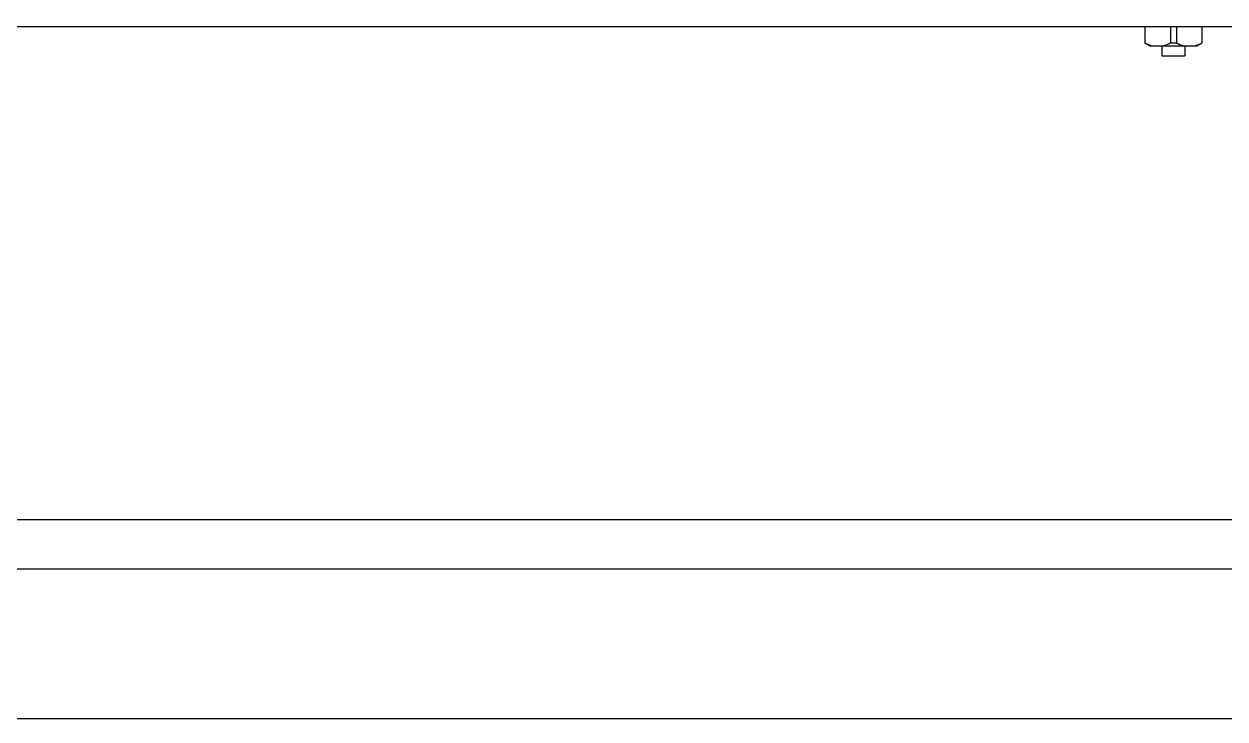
# Model space of a CAD drawing. Header units: millimetres. Extents: x 16200 to 32328, y 19251 to 29476.
# Drawn here: x 16592.23 to 16608.64, y 19594.49 to 19603.98 of the extents above; entities that cross this region are included whole.
import ezdxf

# ---------------------------------------------------------------- set-up
doc = ezdxf.new("R2010")
doc.units = ezdxf.units.MM
doc.header["$LTSCALE"] = 5
doc.layers.add('UNIT', color=6, linetype='Continuous')
doc.styles.add('SUBMITTAL', font='romans.shx', dxfattribs={"width": 0.75})
doc.dimstyles.new('SUBMITTAL', dxfattribs={"dimtxt": 0.09375, "dimasz": 0.09375, "dimexe": 0.03125, "dimexo": 0.0625, "dimgap": 0.0625, "dimtad": 0, "dimdec": 4, "dimzin": 4, "dimdsep": 46, "dimlunit": 4, "dimtxsty": 'SUBMITTAL', "dimcen": 0.09375, "dimclre": 6, "dimadec": 0, "dimazin": 0, "dimtfac": 1, "dimtdec": 0, "dimtofl": 0, "dimtmove": 0, "dimatfit": 3, "dimfxl": 0, "dimfrac": 2, "dimtolj": 1, "dimtzin": 4, "dimarcsym": 0})

msp = doc.modelspace()

# ---------------------------------------------------------------- linework, layer by layer
at = {"layer": 'UNIT'}
for p, q in [((16613.1794, 19603.9436), (16579.4393, 19603.9436)), ((16607.5423, 19603.9436), (16607.5423, 19603.7214)), ((16607.8903, 19603.9436), (16607.8903, 19603.7214)), ((16607.9738, 19603.9436), (16607.9738, 19603.7214)), ((16608.3218, 19603.9436), (16608.3218, 19603.7214)), ((16607.6053, 19603.6837), (16607.5423, 19603.7201)), ((16607.6053, 19603.6837), (16608.2589, 19603.6837)), ((16607.7746, 19603.6837), (16607.7746, 19603.5499)), ((16608.0896, 19603.6837), (16608.0896, 19603.5499)), ((16608.2589, 19603.6837), (16608.3218, 19603.7201)), ((16607.7746, 19603.5499), (16608.0896, 19603.5499)), ((16614.2621, 19597.2113), (16578.3566, 19597.2113)), ((16525.4344, 19596.542), (16619.9344, 19596.542)), ((16619.9344, 19594.4924), (16525.4344, 19594.4924))]:
    msp.add_line(p, q, dxfattribs=at)
msp.add_open_spline([(16607.5423, 19603.7214), (16607.5423, 19603.7211), (16607.5423, 19603.7206), (16607.5423, 19603.7202), (16607.5423, 19603.7201), (16607.5423, 19603.7201)], degree=3, knots=[0, 0, 0, 0, 0.16666667, 0.33333333, 0.5, 0.5, 0.5, 0.5], dxfattribs=at)
for points in [[(16607.6336, 19603.6837), (16607.6304, 19603.6847), (16607.6239, 19603.6867), (16607.6142, 19603.6899), (16607.6044, 19603.6935), (16607.5945, 19603.6973), (16607.5845, 19603.7015), (16607.5743, 19603.7059), (16607.5639, 19603.7107), (16607.5533, 19603.7158), (16607.546, 19603.7195), (16607.5423, 19603.7214)], [(16607.8903, 19603.7214), (16607.8866, 19603.7195), (16607.8792, 19603.7158), (16607.8685, 19603.7106), (16607.858, 19603.7058), (16607.8478, 19603.7013), (16607.8378, 19603.6972), (16607.828, 19603.6934), (16607.8183, 19603.6899), (16607.8086, 19603.6866), (16607.8022, 19603.6847), (16607.799, 19603.6837)], [(16607.9738, 19603.7214), (16607.9692, 19603.7211), (16607.9599, 19603.7206), (16607.946, 19603.7202), (16607.9321, 19603.72), (16607.9182, 19603.7202), (16607.9042, 19603.7206), (16607.895, 19603.7211), (16607.8903, 19603.7214)], [(16608.0651, 19603.6837), (16608.0619, 19603.6847), (16608.0554, 19603.6867), (16608.0457, 19603.6899), (16608.0359, 19603.6935), (16608.026, 19603.6973), (16608.016, 19603.7015), (16608.0058, 19603.7059), (16607.9954, 19603.7107), (16607.9848, 19603.7158), (16607.9775, 19603.7195), (16607.9738, 19603.7214)], [(16608.3218, 19603.7214), (16608.3181, 19603.7195), (16608.3107, 19603.7158), (16608.3, 19603.7106), (16608.2895, 19603.7058), (16608.2793, 19603.7013), (16608.2693, 19603.6972), (16608.2595, 19603.6934), (16608.2498, 19603.6899), (16608.2401, 19603.6866), (16608.2337, 19603.6847), (16608.2305, 19603.6837)]]:
    msp.add_open_spline(points, degree=3, dxfattribs=at)

# ---------------------------------------------------------------- leaders
for points in [[(16525.2386, 19600.7667), (16531.9711, 19614.846), (16608.4416, 19614.846)], [(16620.1793, 19600.8419), (16608.4416, 19614.846)]]:
    msp.add_leader(points, dimstyle='SUBMITTAL', override={"dimscale": 36, "dimarcsym": 1}, dxfattribs=at)

doc.saveas('drawing.dxf')
